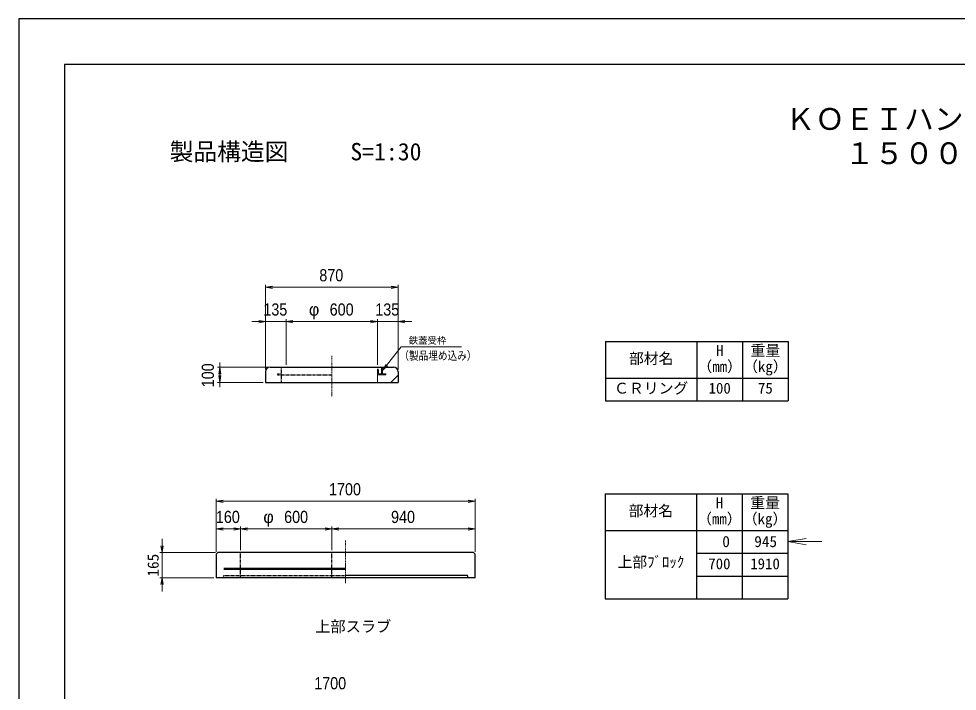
# Model space of a CAD drawing. Units: millimetres, scale not verified. Extents: x -210 to 210, y -148 to 148.
# Drawn here: x -210 to -4.6, y 1.3 to 148.5 of the extents above; entities that cross this region are included whole.
import ezdxf
from ezdxf.enums import TextEntityAlignment as Align

# ---------------------------------------------------------------- set-up
doc = ezdxf.new("R2010")
doc.units = ezdxf.units.MM
doc.linetypes.add('USER1', pattern=[12.95, 6.35, -3.175, 0.25, -3.175])
doc.linetypes.add('USER2', pattern=[4.7625, 3.175, -1.5875])
doc.layers.add('0-0', color=7, linetype='Continuous')
for name, color, linetype, lineweight in [('0-1_0', 9, 'Continuous', 25), ('0-2_dims', 2, 'Continuous', 13), ('0-3_pen1実線', 4, 'Continuous', 13), ('0-4_pen2実線', 3, 'Continuous', 13), ('0-5_pen3実線', 7, 'Continuous', 25), ('0-6_pen4実線', 6, 'Continuous', 25), ('0-7_pen1一点', 4, 'USER1', 13), ('0-8_pen2破線', 3, 'USER2', 25), ('0-9_鉄筋１', 7, 'Continuous', 50)]:
    doc.layers.add(name, color=color, linetype=linetype, lineweight=lineweight)
doc.styles.add('ＭＳ ゴシック', font='')
doc.styles.add('ＭＳ Ｐゴシック', font='')
doc.styles.get('ＭＳ ゴシック').set_extended_font_data('MS Gothic')
doc.styles.get('ＭＳ Ｐゴシック').set_extended_font_data('MS PGothic')

# ---------------------------------------------------------------- blocks, each defined once
blk = doc.blocks.new('部分図 1')
at = {"layer": '0-1_0'}
blk.add_lwpolyline([(0, 0), (12600, 0), (12600, 8910), (0, 8910)], close=True, dxfattribs=at)
at = {"layer": '0-2_dims'}
for p, q in [((1620.07, 6606.59), (1620.07, 7161.54)), ((2490.07, 6621.59), (2490.07, 7161.54)), ((1620.07, 7146.54), (2490.07, 7146.54)), ((1620.07, 6921.54), (1530.07, 6921.54)), ((1620.07, 6606.59), (1620.07, 6936.54)), ((1755.07, 6921.54), (1620.07, 6921.54)), ((1755.07, 6636.59), (1755.07, 6936.54)), ((1755.07, 6636.59), (1755.07, 6936.54)), ((1755.07, 6921.54), (2355.07, 6921.54)), ((1755.07, 6921.54), (1845.07, 6921.54)), ((2355.07, 6921.54), (2265.07, 6921.54)), ((2355.07, 6636.59), (2355.07, 6936.54)), ((2355.07, 6636.59), (2355.07, 6936.54)), ((2355.07, 6921.54), (2490.07, 6921.54)), ((2490.07, 6606.59), (2490.07, 6936.54)), ((2490.07, 6921.54), (2580.07, 6921.54)), ((1635.07, 6621.59), (1305.13, 6621.59)), ((1320.13, 6621.59), (1320.13, 6653.41)), ((1320.13, 6621.59), (1320.13, 6521.59)), ((1605.07, 6521.59), (1305.13, 6521.59)), ((1320.13, 6521.59), (1320.13, 6489.78)), ((1296, 5409), (1296, 5756)), ((2996, 5741), (1296, 5741)), ((2996, 5409), (2996, 5756)), ((1296, 5559.26), (1294.18, 5559.26)), ((1296, 5409), (1296, 5574.26)), ((1456, 5559.26), (1296, 5559.26)), ((1456, 5419), (1456, 5574.26)), ((1456, 5419), (1456, 5574.26)), ((1456, 5559.26), (2056, 5559.26)), ((1456, 5559.26), (1457.82, 5559.26)), ((2056, 5419), (2056, 5574.26)), ((2056, 5419), (2056, 5574.26)), ((2056, 5559.26), (2996, 5559.26)), ((2996, 5409), (2996, 5574.26))]:
    blk.add_line(p, q, dxfattribs=at)
at = {"layer": '0-2_dims', "lineweight": 18}
for p, q in [((2556.09, 6754.95), (2907.55, 6754.95)), ((941, 5404), (941, 5494)), ((5050, 5476), (5271.93, 5476)), ((1291, 5404), (926, 5404)), ((941, 5404), (941, 5239)), ((1281, 5239), (926, 5239)), ((941, 5239), (941, 5149))]:
    blk.add_line(p, q, dxfattribs=at)
at = {"layer": '0-2_dims'}
for points in [[(1665.07, 7154.04), (1620.07, 7146.54), (1665.07, 7139.04)], [(2445.07, 7139.04), (2490.07, 7146.54), (2445.07, 7154.04)], [(1575.07, 6914.04), (1620.07, 6921.54), (1575.07, 6929.04)], [(1800.07, 6929.04), (1755.07, 6921.54), (1800.07, 6914.04)], [(1800.07, 6929.04), (1755.07, 6921.54), (1800.07, 6914.04)], [(2310.07, 6914.04), (2355.07, 6921.54), (2310.07, 6929.04)], [(2310.07, 6914.04), (2355.07, 6921.54), (2310.07, 6929.04)], [(2535.07, 6929.04), (2490.07, 6921.54), (2535.07, 6914.04)], [(2387.07, 6599.59), (2511.09, 6754.95), (2556.09, 6754.95)], [(1327.63, 6576.59), (1320.13, 6621.59), (1312.63, 6576.59)], [(2409.28, 6639.44), (2387.07, 6599.59), (2421.01, 6630.08)], [(1312.63, 6566.59), (1320.13, 6521.59), (1327.63, 6566.59)], [(1341, 5748.5), (1296, 5741), (1341, 5733.5)], [(2951, 5733.5), (2996, 5741), (2951, 5748.5)], [(1341, 5566.76), (1296, 5559.26), (1341, 5551.76)], [(1411, 5551.76), (1456, 5559.26), (1411, 5566.76)], [(1501, 5566.76), (1456, 5559.26), (1501, 5551.76)], [(2011, 5551.76), (2056, 5559.26), (2011, 5566.76)], [(2101, 5566.76), (2056, 5559.26), (2101, 5551.76)], [(2951, 5551.76), (2996, 5559.26), (2951, 5566.76)]]:
    blk.add_lwpolyline(points, dxfattribs=at)
at = {"layer": '0-2_dims', "lineweight": 18}
for points in [[(5170, 5496), (5050, 5476), (5170, 5456)], [(933.5, 5449), (941, 5404), (948.5, 5449)], [(948.5, 5194), (941, 5239), (933.5, 5194)]]:
    blk.add_lwpolyline(points, dxfattribs=at)
at = {"layer": '0-3_pen1実線'}
for p, q in [((2387.07, 6600.62), (2408.05, 6621.59)), ((2355.07, 6568.62), (2358.05, 6571.59)), ((2442.75, 6521.59), (2490.07, 6568.91))]:
    blk.add_line(p, q, dxfattribs=at)
at = {"layer": '0-4_pen2実線'}
for p, q in [((2355.07, 6609.09), (2361.07, 6609.09)), ((2355.07, 6609.09), (2355.07, 6571.59)), ((2381.07, 6621.59), (2381.07, 6577.59)), ((2387.07, 6621.59), (2387.07, 6577.59)), ((2355.07, 6571.59), (2355.07, 6521.59)), ((2411.07, 6571.59), (2355.07, 6571.59)), ((2381.07, 6577.59), (2361.07, 6577.59)), ((2411.07, 6577.59), (2387.07, 6577.59)), ((2411.07, 6577.59), (2411.07, 6571.59))]:
    blk.add_line(p, q, dxfattribs=at)
at = {"layer": '0-4_pen2実線', "linetype": 'USER2'}
blk.add_line((2361.07, 6609.09), (2361.07, 6577.59), dxfattribs=at)
at = {"layer": '0-5_pen3実線'}
for p, q in [((4452.07, 6790.36), (4452.07, 6400.36)), ((4752.07, 6790.36), (4752.07, 6400.36)), ((1650.07, 6621.59), (2460.07, 6621.59)), ((1620.07, 6591.59), (1620.07, 6521.59)), ((2490.07, 6591.59), (2490.07, 6521.59)), ((3852.07, 6550.36), (5052.07, 6550.36)), ((1620.07, 6521.59), (2490.07, 6521.59)), ((4450, 5790), (4450, 5100)), ((4750, 5790), (4750, 5100)), ((3850, 5550), (5050, 5550)), ((1306, 5404), (1296, 5394)), ((1296, 5394), (1296, 5239)), ((2986, 5404), (1306, 5404)), ((2986, 5404), (2996, 5394)), ((2996, 5239), (2996, 5394)), ((4450, 5400), (5050, 5400)), ((2996, 5239), (1296, 5239)), ((2946, 5254), (2146, 5254)), ((2951, 5239), (2946, 5254)), ((4450, 5250), (5050, 5250))]:
    blk.add_line(p, q, dxfattribs=at)
for centre, start, end in [((1650.07, 6591.59), 90, 180), ((2460.07, 6591.59), 0, 90)]:
    blk.add_arc(centre, 30, start, end, dxfattribs=at)
at = {"layer": '0-6_pen4実線'}
for p, q in [((3852.07, 6790.36), (5052.07, 6790.36)), ((3852.07, 6790.36), (3852.07, 6400.36)), ((5052.07, 6790.36), (5052.07, 6400.36)), ((3852.07, 6400.36), (5052.07, 6400.36)), ((3850, 5790), (5050, 5790)), ((3850, 5790), (3850, 5100)), ((5050, 5790), (5050, 5100)), ((3850, 5100), (5050, 5100))]:
    blk.add_line(p, q, dxfattribs=at)
blk.add_lwpolyline([(300, 300), (12300, 300), (12300, 8610), (300, 8610)], close=True, dxfattribs=at)
at = {"layer": '0-7_pen1一点'}
for p, q in [((2055.07, 6695.67), (2055.07, 6428.04)), ((2146, 5203), (2146, 5482.88))]:
    blk.add_line(p, q, dxfattribs=at)
at = {"layer": '0-8_pen2破線'}
for p, q in [((1723.07, 6621.59), (1723.07, 6521.59)), ((1699.07, 6577.59), (1723.07, 6577.59)), ((1699.07, 6577.59), (1699.07, 6571.59)), ((1699.07, 6571.59), (2055.07, 6571.59)), ((1456, 5239), (1456, 5404)), ((2056, 5239), (2056, 5404)), ((1341, 5239), (1346, 5254)), ((1346, 5254), (2146, 5254))]:
    blk.add_line(p, q, dxfattribs=at)
at = {"layer": '0-9_鉄筋１'}
blk.add_line((1346, 5298), (2146, 5298), dxfattribs=at)
at = {"layer": '0-2_dims', "color": 7, "style": 'ＭＳ Ｐゴシック'}
for s, height, width, p in [('870', 79.98, 0.9, (1973.25, 7161.54)), ('135', 79.98, 0.9, (1605.75, 6936.54)), ('600', 79.98, 0.9, (2041.43, 6936.54)), ('135', 79.98, 0.9, (2340.75, 6936.54)), ('（製品埋め込み）', 54.61, 0.85, (2498.6, 6653.39)), ('1700', 79.98, 0.9, (2036.91, 5756)), ('160', 79.98, 0.9, (1294.18, 5574.26)), ('600', 79.98, 0.9, (1742.36, 5574.26)), ('940', 79.98, 0.9, (2444.18, 5574.26)), ('1700', 79.98, 0.9, (1939.91, 4481.95))]:
    blk.add_text(s, height=height, dxfattribs=dict(at, width=width)).set_placement(p, align=Align.BOTTOM_LEFT)
for s, height, p in [('φ', 79.98, (1905.07, 6936.54)), ('鉄蓋受枠', 44.11, (2560.37, 6761.49)), ('φ', 79.98, (1606, 5574.26))]:
    blk.add_text(s, height=height, dxfattribs=at).set_placement(p, align=Align.BOTTOM_LEFT)
at = {"layer": '0-2_dims', "color": 7, "style": 'ＭＳ Ｐゴシック', "width": 0.9}
blk.add_text('100', height=79.98, rotation=90, dxfattribs=at).set_placement((1305.13, 6489.78), align=Align.BOTTOM_LEFT)
at = {"layer": '0-2_dims', "color": 7, "style": 'ＭＳ ゴシック'}
blk.add_text('165', height=73.31, rotation=90, dxfattribs=at).set_placement((940.5, 5246.5), align=Align.BOTTOM_LEFT)
at = {"layer": '0-5_pen3実線', "style": 'ＭＳ ゴシック'}
for s, height, p in [('\u3000製品構造図\u3000', 114.4, (834.46, 7945.74)), ('S=1:30', 114.4, (2177.1, 7945.74)), ('部材名', 71.47, (4005.84, 6621.62)), ('H', 71.47, (4577.7, 6674.12)), ('重量', 71.47, (4804.59, 6674.12)), ('（mm）', 71.49, (4455.8, 6569.11)), ('（kg）', 71.49, (4755.8, 6569.11)), ('ＣＲリング', 71.46, (3908.37, 6426.63)), ('100', 71.47, (4528.96, 6426.62)), ('75', 71.44, (4853.34, 6426.64)), ('H', 71.47, (4575.63, 5673.75)), ('重量', 71.47, (4802.52, 5673.76)), ('部材名', 71.47, (4003.77, 5621.26)), ('（mm）', 71.49, (4453.73, 5568.74)), ('（kg）', 71.49, (4753.73, 5568.74)), ('0', 73.31, (4619, 5418)), ('945', 73.31, (4829, 5418)), ('上部ﾌﾞﾛｯｸ', 71.48, (3930.64, 5285.25)), ('700', 71.48, (4526.87, 5273.25)), ('1910', 71.45, (4802.54, 5273.27)), ('上部スラブ', 73.31, (1946, 4860))]:
    blk.add_text(s, height=height, dxfattribs=at).set_placement(p, align=Align.BOTTOM_LEFT)
at = {"layer": '0-6_pen4実線', "style": 'ＭＳ ゴシック'}
for s, p in [('\u3000ＫＯＥＩハンドホール構造図\u3000', (4837.55, 8137.5)), ('１５００型シリーズ', (5422.51, 7912.5))]:
    blk.add_text(s, height=143, dxfattribs=at).set_placement(p, align=Align.BOTTOM_LEFT)

msp = doc.modelspace()

# ---------------------------------------------------------------- block references
at = {"layer": '0-0', "xscale": 0.0333333, "yscale": 0.0333333}
msp.add_blockref('部分図 1', (-210, -148.5), dxfattribs=at)

doc.saveas('drawing.dxf')
